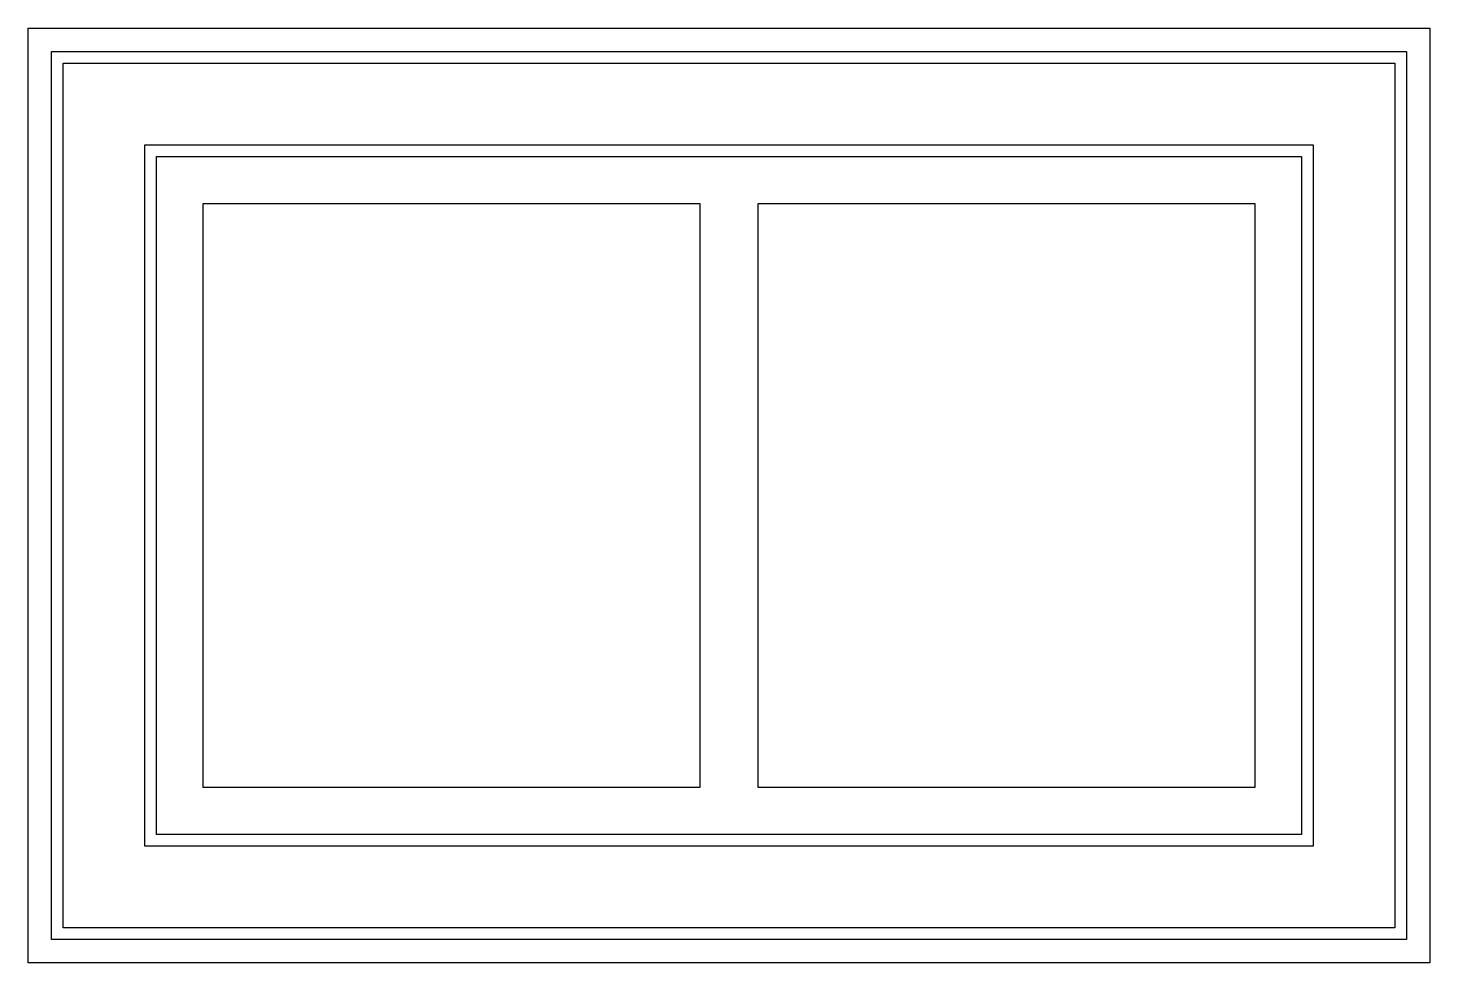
# Model space of a CAD drawing. Header units: millimetres. Extents: x 250.39 to 251.59, y 256.62 to 257.42.
import ezdxf

# ---------------------------------------------------------------- set-up
doc = ezdxf.new("R2010")
doc.units = ezdxf.units.MM
doc.header["$LTSCALE"] = 2.5

msp = doc.modelspace()

# ---------------------------------------------------------------- linework, layer by layer
at = {"color": 1, "ltscale": 0.01}
for p, q in [((250.5442, 256.7673), (250.5442, 257.2673)), ((250.5442, 257.2673), (250.9692, 257.2673)), ((250.9692, 257.2673), (250.9692, 256.7673)), ((251.0192, 257.2673), (251.4442, 257.2673)), ((251.0192, 256.7673), (251.0192, 257.2673)), ((251.4442, 257.2673), (251.4442, 256.7673)), ((250.9692, 256.7673), (250.5442, 256.7673)), ((251.4442, 256.7673), (251.0192, 256.7673))]:
    msp.add_line(p, q, dxfattribs=at)
at = {"color": 2, "ltscale": 0.01}
for points in [[(250.3942, 257.4173), (251.5942, 257.4173), (251.5942, 256.6173), (250.3942, 256.6173)], [(250.4242, 257.3873), (251.5642, 257.3873), (251.5642, 256.6473), (250.4242, 256.6473)], [(250.5042, 257.3073), (251.4842, 257.3073), (251.4842, 256.7273), (250.5042, 256.7273)]]:
    msp.add_lwpolyline(points, close=True, dxfattribs=at)
at = {"color": 1, "ltscale": 0.01}
for points in [[(250.4142, 257.3973), (251.5742, 257.3973), (251.5742, 256.6373), (250.4142, 256.6373)], [(250.4942, 257.3173), (251.4942, 257.3173), (251.4942, 256.7173), (250.4942, 256.7173)]]:
    msp.add_lwpolyline(points, close=True, dxfattribs=at)

doc.saveas('drawing.dxf')
